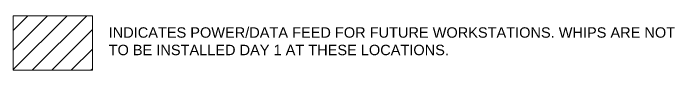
# Model space of a CAD drawing. Header units: inches. Extents: x -1180 to 2011, y -268 to 2143.
# Drawn here: x 1470 to 2011, y -268 to -223 of the extents above; entities that cross this region are included whole.
import ezdxf

# ---------------------------------------------------------------- set-up
doc = ezdxf.new("R2010")
doc.units = ezdxf.units.IN
doc.header["$MEASUREMENT"] = 0
for name, color, linetype, lineweight in [('A-DETL', 90, 'Continuous', 13), ('A-DETL-GENF', 92, 'Continuous', 9), ('G-ANNO-TEXT', 231, 'Continuous', 9)]:
    doc.layers.add(name, color=color, linetype=linetype, lineweight=lineweight)
doc.styles.add('Swis721 Lt BT', font='swissl.ttf', dxfattribs={"height": 8.514638})

msp = doc.modelspace()

# ---------------------------------------------------------------- hatches: boundary and pattern name
at = {"layer": 'A-DETL-GENF'}
h = msp.add_hatch(dxfattribs=at)
h.set_pattern_fill('FP_3', style=0, pattern_type=2)
h.set_pattern_definition([(45, (-281.07, 0), (-8.01223, 8.01223), [])])
h.paths.add_polyline_path([(1535.22, -268.12), (1535.22, -223.45), (1470.45, -223.45), (1470.45, -268.12)], flags=0)

# ---------------------------------------------------------------- linework, layer by layer
at = {"layer": 'A-DETL', "lineweight": 9}
for p, q in [((1535.22, -223.45), (1470.45, -223.45)), ((1470.45, -223.45), (1470.45, -268.12)), ((1535.22, -268.12), (1535.22, -223.45)), ((1470.45, -268.12), (1535.22, -268.12))]:
    msp.add_line(p, q, dxfattribs=at)

# ---------------------------------------------------------------- texts
at = {"layer": 'G-ANNO-TEXT', "color": 7, "insert": (1548.5, -232.94), "char_height": 8.5146, "width": 513.972, "attachment_point": 1, "line_spacing_factor": 1.00667, "style": 'Swis721 Lt BT'}
msp.add_mtext('INDICATES POWER/DATA FEED FOR FUTURE WORKSTATIONS. WHIPS ARE NOT\\PTO BE INSTALLED DAY 1 AT THESE LOCATIONS.', dxfattribs=at)

doc.saveas('drawing.dxf')
